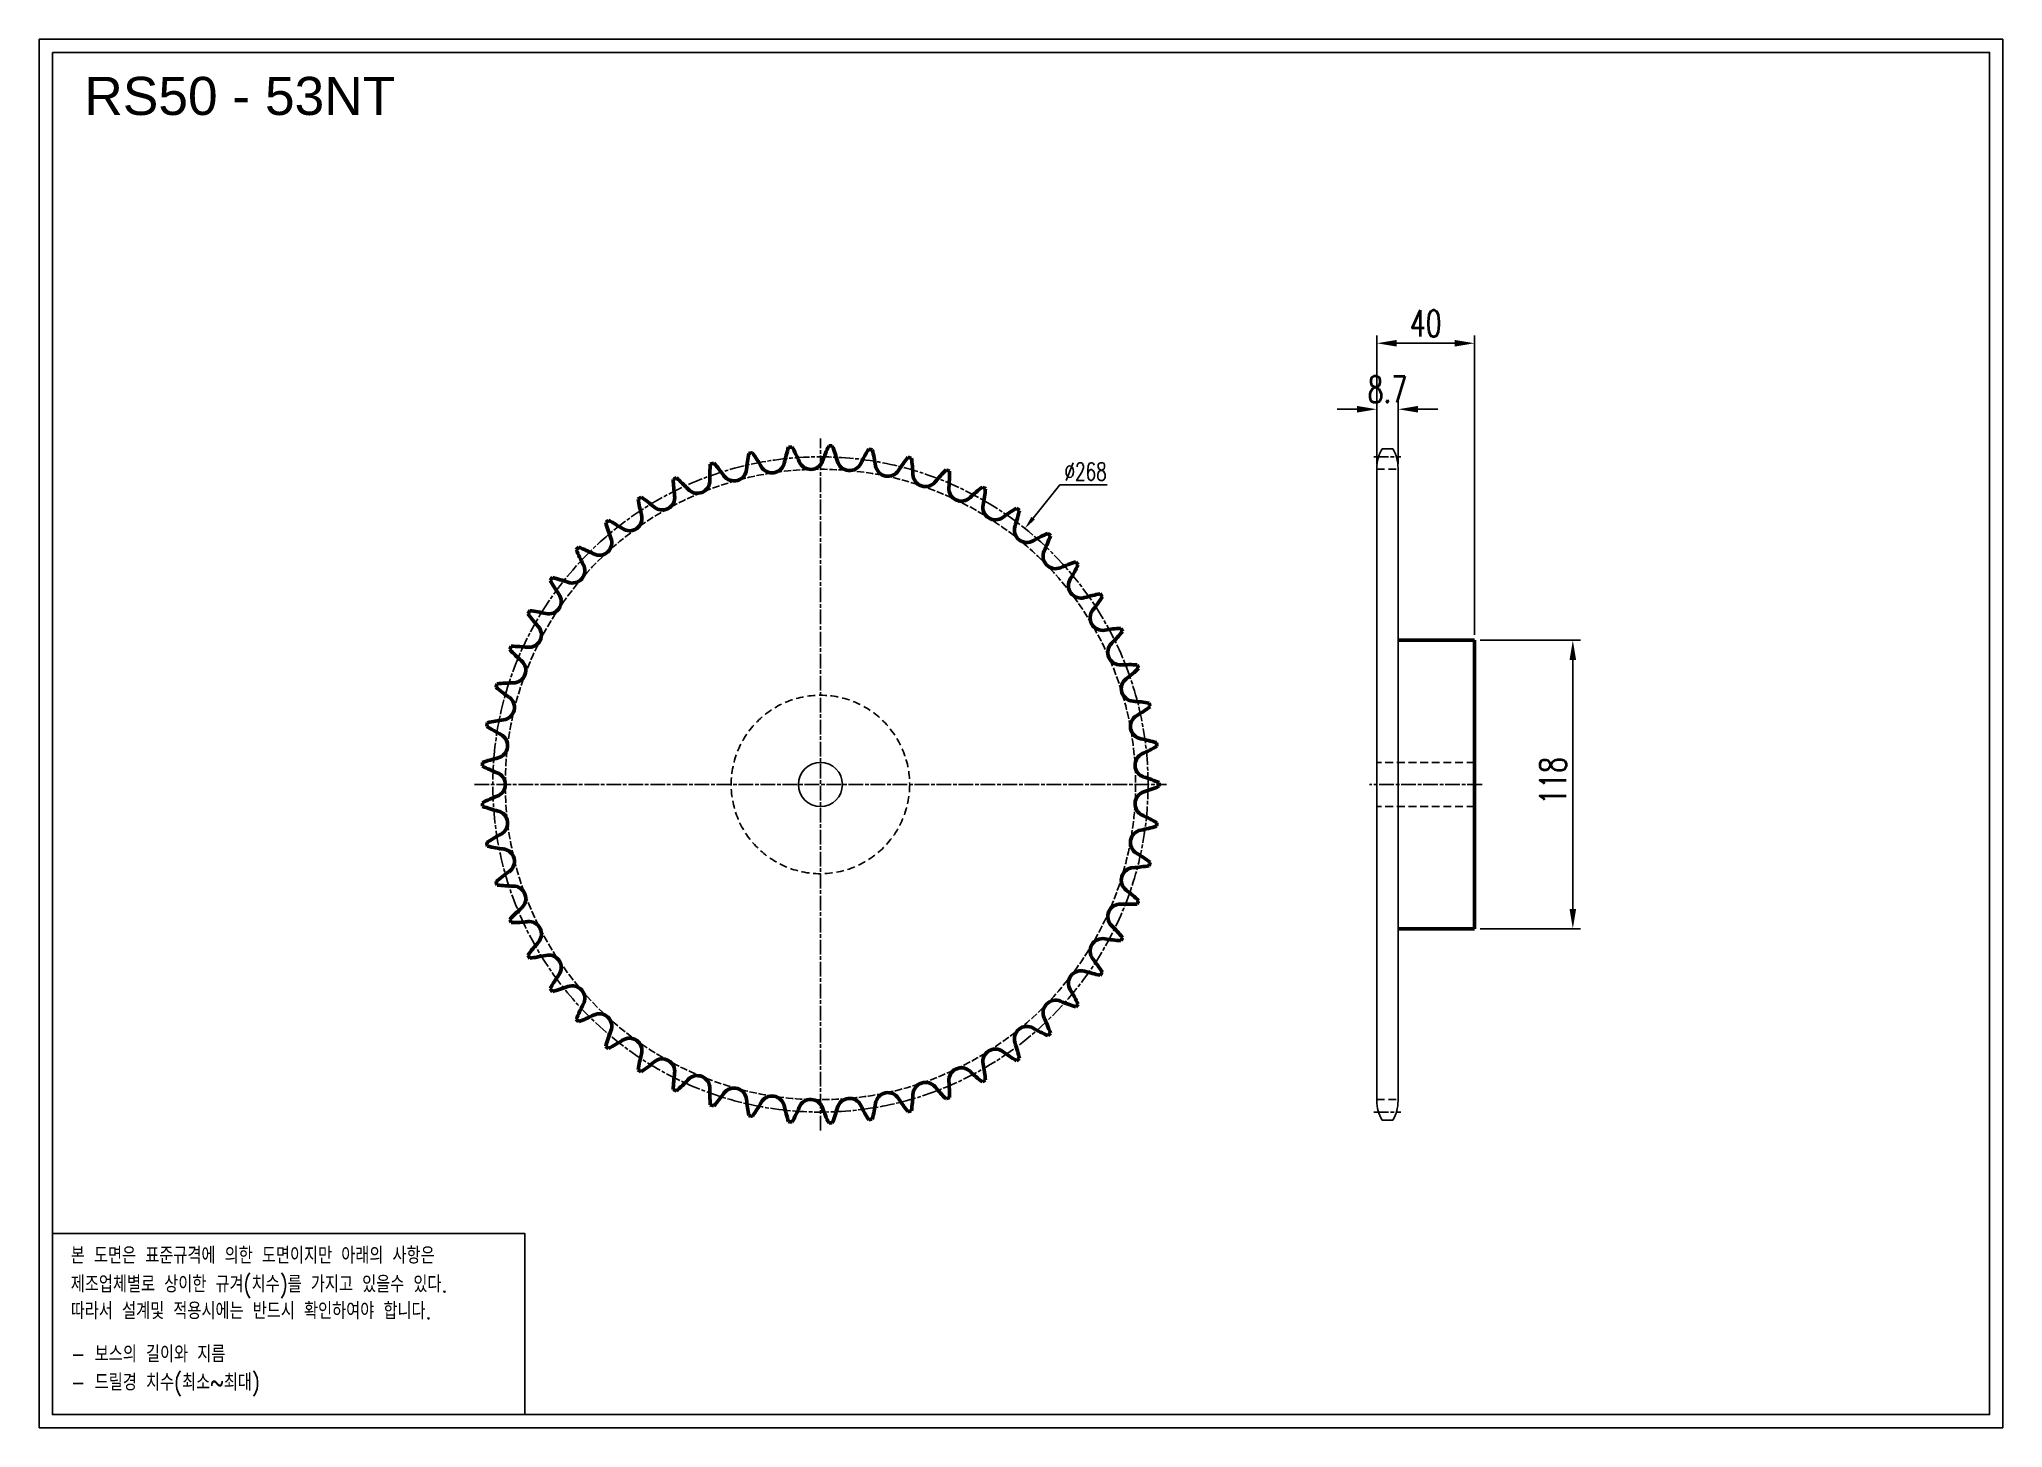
# Model space of a CAD drawing. Header units: millimetres. Extents: x 3190 to 3993, y 2321 to 2889.
import ezdxf

# ---------------------------------------------------------------- set-up
doc = ezdxf.new("R2010")
doc.units = ezdxf.units.MM
for name, pattern in [('AM_ISO02W050', [7.5, 6, -1.5]), ('AM_ISO02W050x2', [3.75, 3, -0.75]), ('AM_ISO08W050', [18, 12, -1.5, 3, -1.5]), ('AM_ISO08W050x2', [9, 6, -0.75, 1.5, -0.75]), ('HIDDEN', [9.525, 6.35, -3.175])]:
    doc.linetypes.add(name, pattern=pattern)
for name, color, linetype, lineweight in [('20', 7, 'Continuous', 50), ('21', 6, 'AM_ISO02W050', 25), ('22', 30, 'AM_ISO08W050', 25), ('23', 40, 'AM_ISO08W050', 25), ('VIS', 7, 'Continuous', 50)]:
    doc.layers.add(name, color=color, linetype=linetype, lineweight=lineweight)
doc.layers.add('HL', color=2, linetype='HIDDEN')
doc.layers.add('S-DIM', color=7, linetype='Continuous')
doc.styles.add('HAN', font='ROMANS.shx', dxfattribs={"width": 0.7, "bigfont": 'whgtxt.shx'})
doc.styles.add('HSG', font='SIMPLEX.shx', dxfattribs={"width": 0.7, "bigfont": 'HSG.shx'})
doc.styles.get("Standard").update_dxf_attribs({"font": 'arial.ttf'})
doc.dimstyles.new('APP16', dxfattribs={"dimscale": 3, "dimtxt": 2.4, "dimasz": 1.8, "dimexe": 0.7, "dimexo": 0.5, "dimgap": 0.6, "dimtad": 1, "dimtoh": 1, "dimdec": 1, "dimrnd": 0.01, "dimzin": 9, "dimdsep": 46, "dimtxsty": 'HSG', "dimcen": 0, "dimclrd": 1, "dimclre": 1, "dimclrt": 256, "dimazin": 2, "dimtp": 1, "dimtm": 1, "dimtfac": 0.5, "dimtdec": 1, "dimtofl": 0, "dimtmove": 0, "dimatfit": 3, "dimfxl": 0, "dimtvp": 1, "dimtolj": 2, "dimlwd": -1, "dimlwe": -1, "dimarcsym": 0})
doc.dimstyles.new('APP23', dxfattribs={"dimscale": 4.5, "dimtxt": 2.4, "dimasz": 1.8, "dimexe": 0.7, "dimexo": 0.5, "dimgap": 0.6, "dimtad": 1, "dimtoh": 1, "dimdec": 1, "dimrnd": 0.01, "dimzin": 9, "dimdsep": 46, "dimtxsty": 'HSG', "dimcen": 0, "dimclrd": 1, "dimclre": 1, "dimclrt": 256, "dimazin": 2, "dimtp": 1, "dimtm": 1, "dimtfac": 0.5, "dimtdec": 1, "dimtix": 1, "dimtofl": 0, "dimtmove": 0, "dimatfit": 3, "dimfxl": 0, "dimtvp": 1, "dimtolj": 2, "dimlwd": -1, "dimlwe": -1, "dimarcsym": 0})

# ---------------------------------------------------------------- blocks, each defined once
blk = doc.blocks.new('*D1')
at = {"layer": 'Defpoints', "color": 0, "transparency": 16777216}
for p in [(3593.2, 2688.65), (3425.97, 2479.27)]:
    blk.add_point(p, dxfattribs=at)
at = {"layer": 'S-DIM', "color": 1, "transparency": 16777216}
for p, q in [((3607.47, 2706.51), (3596.57, 2692.87)), ((3626.79, 2706.51), (3607.47, 2706.51))]:
    blk.add_line(p, q, dxfattribs=at)
blk.add_solid([(3595.87, 2693.43), (3597.28, 2692.31), (3593.2, 2688.65)], dxfattribs=at)
at = {"layer": 'S-DIM', "transparency": 16777216, "insert": (3618.03, 2711.91), "char_height": 7.2, "attachment_point": 5, "style": 'HSG'}
blk.add_mtext('\\A2;∅268', dxfattribs=at)
blk = doc.blocks.new('*D2')
at = {"layer": 'Defpoints', "color": 0, "transparency": 16777216}
for p in [(3745.84, 2737.41), (3737.14, 2712.86), (3745.84, 2712.86)]:
    blk.add_point(p, dxfattribs=at)
at = {"layer": 'S-DIM', "color": 1, "transparency": 16777216}
for p, q in [((3737.14, 2715.11), (3737.14, 2740.56)), ((3745.84, 2715.11), (3745.84, 2740.56)), ((3729.04, 2737.41), (3720.94, 2737.41)), ((3753.94, 2737.41), (3762.04, 2737.41))]:
    blk.add_line(p, q, dxfattribs=at)
for points in [[(3729.04, 2738.76), (3729.04, 2736.06), (3737.14, 2737.41)], [(3753.94, 2738.76), (3753.94, 2736.06), (3745.84, 2737.41)]]:
    blk.add_solid(points, dxfattribs=at)
at = {"layer": 'S-DIM', "transparency": 16777216, "insert": (3741.49, 2745.51), "char_height": 10.8, "attachment_point": 5, "style": 'HSG'}
blk.add_mtext('\\A2;8.7', dxfattribs=at)
blk = doc.blocks.new('*D3')
at = {"layer": 'Defpoints', "color": 0, "transparency": 16777216}
for p in [(3777.14, 2764.41), (3737.14, 2712.86), (3777.14, 2642.96)]:
    blk.add_point(p, dxfattribs=at)
at = {"layer": 'S-DIM', "color": 1, "transparency": 16777216}
for p, q in [((3737.14, 2715.11), (3737.14, 2767.56)), ((3745.24, 2764.41), (3769.04, 2764.41)), ((3777.14, 2645.21), (3777.14, 2767.56))]:
    blk.add_line(p, q, dxfattribs=at)
for points in [[(3745.24, 2765.76), (3745.24, 2763.06), (3737.14, 2764.41)], [(3769.04, 2765.76), (3769.04, 2763.06), (3777.14, 2764.41)]]:
    blk.add_solid(points, dxfattribs=at)
at = {"layer": 'S-DIM', "transparency": 16777216, "insert": (3757.14, 2772.51), "char_height": 10.8, "attachment_point": 5, "style": 'HSG'}
blk.add_mtext('\\A2;40', dxfattribs=at)
blk = doc.blocks.new('*D4')
at = {"layer": 'Defpoints', "color": 0, "transparency": 16777216}
for p in [(3777.14, 2642.96), (3777.14, 2524.96), (3817.32, 2524.96)]:
    blk.add_point(p, dxfattribs=at)
at = {"layer": 'S-DIM', "color": 1, "transparency": 16777216}
for p, q in [((3779.39, 2642.96), (3820.47, 2642.96)), ((3817.32, 2634.86), (3817.32, 2533.06)), ((3779.39, 2524.96), (3820.47, 2524.96))]:
    blk.add_line(p, q, dxfattribs=at)
for points in [[(3815.97, 2634.86), (3818.67, 2634.86), (3817.32, 2642.96)], [(3815.97, 2533.06), (3818.67, 2533.06), (3817.32, 2524.96)]]:
    blk.add_solid(points, dxfattribs=at)
at = {"layer": 'S-DIM', "transparency": 16777216, "insert": (3809.22, 2585.46), "char_height": 10.8, "attachment_point": 5, "rotation": 90, "style": 'HSG'}
blk.add_mtext('\\A2;118', dxfattribs=at)

msp = doc.modelspace()

# ---------------------------------------------------------------- linework, layer by layer
for p, q in [((3743.72, 2721.26), (3739.27, 2721.26)), ((3737.14, 2583.96), (3737.14, 2713.32)), ((3745.84, 2583.96), (3745.84, 2713.32)), ((3737.14, 2583.96), (3737.14, 2454.6)), ((3745.84, 2583.96), (3745.84, 2454.6)), ((3743.72, 2446.66), (3739.27, 2446.66))]:
    msp.add_line(p, q)
for points in [[(3190.07, 2888.72), (3993.16, 2888.72), (3993.16, 2320.88), (3190.07, 2320.88)], [(3195.48, 2883.32), (3987.75, 2883.32), (3987.75, 2326.29), (3195.48, 2326.29)]]:
    msp.add_lwpolyline(points, close=True)
at = {"color": 6}
msp.add_lwpolyline([(3195.48, 2400.31), (3388.68, 2400.31), (3388.68, 2326.29), (3195.48, 2326.29)], close=True, dxfattribs=at)
msp.add_circle((3509.58, 2583.96), 9)
for centre, start, end in [((3753.02, 2713.32), 150, 180), ((3729.97, 2713.32), 0, 30), ((3753.02, 2454.6), 180, 210), ((3729.97, 2454.6), 330, 0)]:
    msp.add_arc(centre, 15.87, start, end)
at = {"layer": '20'}
for centre, radius, start, end in [((3531.38, 2709.72), 67.06, 175.53132, 181.22642), ((3509.58, 2583.96), 138.51, 108.37546, 108.98303), ((3415.95, 2670.7), 67.06, 36.13208, 41.82718), ((3546.1, 2706.26), 67.06, 168.73886, 174.43396), ((3509.58, 2583.96), 138.51, 101.58301, 102.19058), ((3426.87, 2681.16), 67.06, 29.33962, 35.03472), ((3489.79, 2716.53), 5.13, 209.33962, 347.64151), ((3560.31, 2701.08), 67.06, 161.94641, 167.64151), ((3509.58, 2583.96), 138.51, 94.79055, 95.39812), ((3438.94, 2690.26), 67.06, 22.54717, 28.24227), ((3505.61, 2717.94), 5.13, 202.54717, 340.84906), ((3573.8, 2694.26), 67.06, 155.15396, 160.84906), ((3509.58, 2583.96), 138.51, 87.9981, 88.60567), ((3452.01, 2697.87), 67.06, 15.75472, 21.44982), ((3521.49, 2717.47), 5.13, 195.75472, 334.0566), ((3586.4, 2685.89), 67.06, 148.3615, 154.0566), ((3509.58, 2583.96), 138.51, 81.20565, 81.81322), ((3465.89, 2703.88), 67.06, 8.96226, 14.65736), ((3597.92, 2676.09), 67.06, 141.56905, 147.26415), ((3509.58, 2583.96), 138.51, 74.4132, 75.02077), ((3480.38, 2708.21), 67.06, 2.16981, 7.86491), ((3509.58, 2583.96), 138.51, 115.16791, 115.77548), ((3516.35, 2711.41), 67.06, 182.32377, 188.01887), ((3406.35, 2659.01), 67.06, 42.92453, 48.61963), ((3459.21, 2708.17), 5.13, 222.92453, 1.22642), ((3474.25, 2713.26), 5.13, 216.13208, 354.43396), ((3537.19, 2715.13), 5.13, 188.96226, 327.26415), ((3552.51, 2710.94), 5.13, 182.16981, 320.4717), ((3608.19, 2665), 67.06, 134.7766, 140.4717), ((3509.58, 2583.96), 138.51, 67.62074, 68.22831), ((3495.28, 2710.79), 67.06, 355.37736, 1.07246), ((3509.58, 2583.96), 138.51, 121.96037, 122.56794), ((3501.23, 2711.32), 67.06, 189.11622, 194.81132), ((3398.2, 2646.28), 67.06, 49.71698, 55.41208), ((3444.87, 2701.34), 5.13, 229.71698, 8.01887), ((3567.23, 2704.97), 5.13, 175.37736, 313.67925), ((3617.08, 2652.76), 67.06, 127.98415, 133.67925), ((3509.58, 2583.96), 138.51, 60.82829, 61.43586), ((3510.38, 2711.59), 67.06, 348.58491, 354.28001), ((3509.58, 2583.96), 138.51, 128.75282, 129.36039), ((3486.23, 2709.44), 67.06, 195.90867, 201.60377), ((3391.61, 2632.66), 67.06, 56.50943, 62.20453), ((3431.44, 2692.87), 5.13, 236.50943, 14.81132), ((3581.14, 2697.3), 5.13, 168.58491, 306.88679), ((3624.47, 2639.57), 67.06, 121.19169, 126.88679), ((3525.47, 2710.6), 67.06, 341.79245, 347.48755), ((3509.58, 2583.96), 138.51, 54.03584, 54.64341), ((3419.11, 2682.86), 5.13, 243.30189, 21.60377), ((3594.04, 2688.05), 5.13, 161.79245, 300.09434), ((3630.24, 2625.59), 67.06, 114.39924, 120.09434), ((3540.33, 2707.83), 67.06, 335, 340.6951), ((3509.58, 2583.96), 138.51, 47.24338, 47.85095), ((3509.58, 2583.96), 138.51, 135.54527, 136.15284), ((3471.55, 2705.79), 67.06, 202.70113, 208.39623), ((3386.68, 2618.37), 67.06, 63.30189, 68.99699), ((3605.76, 2677.33), 5.13, 155, 293.30189), ((3634.31, 2611.03), 67.06, 107.60679, 113.30189), ((3509.58, 2583.96), 138.51, 40.45093, 41.0585), ((3509.58, 2583.96), 138.51, 142.33772, 142.94529), ((3457.41, 2700.44), 67.06, 209.49358, 215.18868), ((3383.47, 2603.59), 67.06, 70.09434, 75.78944), ((3408.05, 2671.47), 5.13, 250.09434, 28.39623), ((3616.13, 2665.3), 5.13, 148.20755, 286.50943), ((3554.77, 2703.33), 67.06, 328.20755, 333.90265), ((3398.41, 2658.84), 5.13, 256.88679, 35.18868), ((3636.64, 2596.09), 67.06, 100.81433, 106.50943), ((3568.57, 2697.15), 67.06, 321.41509, 327.11019), ((3509.58, 2583.96), 138.51, 33.65848, 34.26605), ((3509.58, 2583.96), 138.51, 149.13018, 149.73775), ((3444, 2693.45), 67.06, 216.28603, 221.98113), ((3382.04, 2588.54), 67.06, 76.88679, 82.58189), ((3625, 2652.12), 5.13, 141.41509, 279.71698), ((3390.34, 2645.17), 5.13, 263.67925, 41.98113), ((3637.18, 2580.97), 67.06, 94.02188, 99.71698), ((3581.54, 2689.37), 67.06, 314.62264, 320.31774), ((3509.58, 2583.96), 138.51, 26.86603, 27.4736), ((3509.58, 2583.96), 138.51, 155.92263, 156.5302), ((3431.51, 2684.93), 67.06, 223.07848, 228.77358), ((3382.39, 2573.42), 67.06, 83.67925, 89.37435), ((3383.93, 2630.63), 5.13, 270.4717, 48.77358), ((3632.25, 2638), 5.13, 134.62264, 272.92453), ((3635.93, 2565.9), 67.06, 87.22943, 92.92453), ((3637.78, 2623.11), 5.13, 127.83019, 266.13208), ((3593.51, 2680.12), 67.06, 307.83019, 313.52529), ((3509.58, 2583.96), 138.51, 20.07357, 20.68114), ((3509.58, 2583.96), 138.51, 162.71508, 163.32265), ((3420.11, 2674.98), 67.06, 229.87094, 235.56604), ((3384.53, 2558.45), 67.06, 90.4717, 96.1668), ((3379.3, 2615.45), 5.13, 277.26415, 55.56604), ((3388.42, 2543.84), 67.06, 97.26415, 102.95925), ((3641.51, 2607.67), 5.13, 121.03774, 259.33962), ((3632.91, 2551.09), 67.06, 80.43698, 86.13208), ((3604.29, 2669.52), 67.06, 301.03774, 306.73284), ((3509.58, 2583.96), 138.51, 13.28112, 13.88869), ((3509.58, 2583.96), 138.51, 169.50754, 170.11511), ((3409.98, 2663.76), 67.06, 236.66339, 242.35849), ((3376.49, 2599.82), 5.13, 284.0566, 62.35849), ((3628.16, 2536.73), 67.06, 73.64452, 79.33962), ((3394.02, 2529.79), 67.06, 104.0566, 109.7517), ((3643.39, 2591.9), 5.13, 114.24528, 252.54717), ((3613.74, 2657.72), 67.06, 294.24528, 299.94038), ((3509.58, 2583.96), 138.51, 6.48867, 7.09624), ((3509.58, 2583.96), 138.51, 176.29999, 176.90756), ((3401.24, 2651.42), 67.06, 243.45584, 249.15094), ((3375.55, 2583.96), 5.13, 290.84906, 69.15094), ((3621.74, 2523.04), 67.06, 66.85207, 72.54717), ((3401.24, 2516.5), 67.06, 110.84906, 116.54416), ((3643.39, 2576.02), 5.13, 107.45283, 245.75472), ((3621.74, 2644.89), 67.06, 287.45283, 293.14793), ((3509.58, 2583.96), 138.51, 359.69621, 0.30379), ((3509.58, 2583.96), 138.51, 183.09244, 183.70001), ((3394.02, 2638.13), 67.06, 250.2483, 255.9434), ((3376.49, 2568.11), 5.13, 297.64151, 75.9434), ((3613.74, 2510.2), 67.06, 60.05962, 65.75472), ((3409.98, 2504.16), 67.06, 117.64151, 123.33661), ((3641.51, 2560.25), 5.13, 100.66038, 238.96226), ((3628.16, 2631.19), 67.06, 280.66038, 286.35548), ((3509.58, 2583.96), 138.51, 352.90376, 353.51133), ((3509.58, 2583.96), 138.51, 189.88489, 190.49246), ((3388.42, 2624.09), 67.06, 257.04075, 262.73585), ((3379.3, 2552.48), 5.13, 304.43396, 82.73585), ((3604.29, 2498.4), 67.06, 53.26716, 58.96226), ((3420.11, 2492.94), 67.06, 124.43396, 130.12906), ((3637.78, 2544.82), 5.13, 93.86792, 232.16981), ((3632.91, 2616.84), 67.06, 273.86792, 279.56302), ((3509.58, 2583.96), 138.51, 346.11131, 346.71888), ((3509.58, 2583.96), 138.51, 196.67735, 197.28492), ((3384.53, 2609.47), 67.06, 263.8332, 269.5283), ((3383.93, 2537.29), 5.13, 311.22642, 89.5283), ((3593.51, 2487.8), 67.06, 46.47471, 52.16981), ((3431.51, 2483), 67.06, 131.22642, 136.92152), ((3632.25, 2529.93), 5.13, 87.07547, 225.37736), ((3635.93, 2602.02), 67.06, 267.07547, 272.77057), ((3509.58, 2583.96), 138.51, 339.31886, 339.92643), ((3509.58, 2583.96), 138.51, 203.4698, 204.07737), ((3382.39, 2594.5), 67.06, 270.62565, 276.32075), ((3390.34, 2522.76), 5.13, 318.01887, 96.32075), ((3581.54, 2478.55), 67.06, 39.68226, 45.37736), ((3444, 2474.47), 67.06, 138.01887, 143.71397), ((3509.58, 2583.96), 138.51, 210.26225, 210.86982), ((3382.04, 2579.39), 67.06, 277.41811, 283.11321), ((3398.41, 2509.08), 5.13, 324.81132, 103.11321), ((3625, 2515.8), 5.13, 80.28302, 218.58491), ((3637.18, 2586.95), 67.06, 260.28302, 265.97812), ((3509.58, 2583.96), 138.51, 332.5264, 333.13397), ((3457.41, 2467.48), 67.06, 144.81132, 150.50642), ((3616.13, 2502.63), 5.13, 73.49057, 211.79245), ((3636.64, 2571.84), 67.06, 253.49057, 259.18567), ((3568.57, 2470.78), 67.06, 32.88981, 38.58491), ((3509.58, 2583.96), 138.51, 325.73395, 326.34152), ((3509.58, 2583.96), 138.51, 217.05471, 217.66228), ((3383.47, 2564.33), 67.06, 284.21056, 289.90566), ((3408.05, 2496.46), 5.13, 331.60377, 109.90566), ((3554.77, 2464.6), 67.06, 26.09735, 31.79245), ((3471.55, 2462.13), 67.06, 151.60377, 157.29887), ((3386.68, 2549.55), 67.06, 291.00301, 296.69811), ((3419.11, 2485.06), 5.13, 338.39623, 116.69811), ((3605.76, 2490.6), 5.13, 66.69811, 205), ((3634.31, 2556.9), 67.06, 246.69811, 252.39321), ((3509.58, 2583.96), 138.51, 318.9415, 319.54907), ((3509.58, 2583.96), 138.51, 223.84716, 224.45473), ((3486.23, 2458.49), 67.06, 158.39623, 164.09133), ((3594.04, 2479.88), 5.13, 59.90566, 198.20755), ((3630.24, 2542.33), 67.06, 239.90566, 245.60076), ((3540.33, 2460.09), 67.06, 19.3049, 25), ((3509.58, 2583.96), 138.51, 312.14905, 312.75662), ((3509.58, 2583.96), 138.51, 230.63961, 231.24718), ((3391.61, 2535.26), 67.06, 297.79547, 303.49057), ((3431.44, 2475.06), 5.13, 345.18868, 123.49057), ((3501.23, 2456.6), 67.06, 165.18868, 170.88378), ((3581.14, 2470.62), 5.13, 53.11321, 191.41509), ((3624.47, 2528.36), 67.06, 233.11321, 238.80831), ((3525.47, 2457.32), 67.06, 12.51245, 18.20755), ((3509.58, 2583.96), 138.51, 237.43206, 238.03963), ((3398.2, 2521.65), 67.06, 304.58792, 310.28302), ((3444.87, 2466.58), 5.13, 351.98113, 130.28302), ((3516.35, 2456.51), 67.06, 171.98113, 177.67623), ((3567.23, 2462.95), 5.13, 46.32075, 184.62264), ((3617.08, 2515.16), 67.06, 226.32075, 232.01585), ((3510.38, 2456.33), 67.06, 5.71999, 11.41509), ((3509.58, 2583.96), 138.51, 305.35659, 305.96416), ((3509.58, 2583.96), 138.51, 244.22452, 244.83209), ((3406.35, 2508.91), 67.06, 311.38037, 317.07547), ((3459.21, 2459.75), 5.13, 358.77358, 137.07547), ((3531.38, 2458.21), 67.06, 178.77358, 184.46868), ((3415.95, 2497.23), 67.06, 318.17282, 323.86792), ((3474.25, 2454.66), 5.13, 5.56604, 143.86792), ((3537.19, 2452.8), 5.13, 32.73585, 171.03774), ((3552.51, 2456.98), 5.13, 39.5283, 177.83019), ((3608.19, 2502.93), 67.06, 219.5283, 225.2234), ((3495.28, 2457.13), 67.06, 358.92754, 4.62264), ((3509.58, 2583.96), 138.51, 298.56414, 299.17171), ((3509.58, 2583.96), 138.51, 251.01697, 251.62454), ((3546.1, 2461.67), 67.06, 185.56604, 191.26114), ((3426.87, 2486.76), 67.06, 324.96528, 330.66038), ((3489.79, 2451.39), 5.13, 12.35849, 150.66038), ((3560.31, 2466.84), 67.06, 192.35849, 198.05359), ((3438.94, 2477.66), 67.06, 331.75773, 337.45283), ((3505.61, 2449.98), 5.13, 19.15094, 157.45283), ((3573.8, 2473.66), 67.06, 199.15094, 204.84604), ((3452.01, 2470.05), 67.06, 338.55018, 344.24528), ((3521.49, 2450.45), 5.13, 25.9434, 164.24528), ((3586.4, 2482.03), 67.06, 205.9434, 211.6385), ((3465.89, 2464.04), 67.06, 345.34264, 351.03774), ((3597.92, 2491.83), 67.06, 212.73585, 218.43095), ((3509.58, 2583.96), 138.51, 284.97923, 285.5868), ((3480.38, 2459.72), 67.06, 352.13509, 357.83019), ((3509.58, 2583.96), 138.51, 291.77169, 292.37926), ((3509.58, 2583.96), 138.51, 257.80942, 258.41699), ((3509.58, 2583.96), 138.51, 264.60188, 265.20945), ((3509.58, 2583.96), 138.51, 271.39433, 272.0019), ((3509.58, 2583.96), 138.51, 278.18678, 278.79435)]:
    msp.add_arc(centre, radius, start, end, dxfattribs=at)
at = {"layer": '21', "linetype": 'AM_ISO02W050x2'}
msp.add_circle((3509.58, 2583.96), 128.91, dxfattribs=at)
at = {"layer": '22', "linetype": 'AM_ISO08W050x2'}
for p, q in [((3735.96, 2717.95), (3747.02, 2717.95)), ((3780.17, 2583.96), (3734.11, 2583.96)), ((3735.96, 2449.97), (3747.02, 2449.97))]:
    msp.add_line(p, q, dxfattribs=at)
msp.add_circle((3509.58, 2583.96), 133.99, dxfattribs=at)
at = {"layer": '23', "linetype": 'AM_ISO08W050x2'}
for p, q in [((3509.58, 2442.45), (3509.58, 2725.48)), ((3368.07, 2583.96), (3651.1, 2583.96))]:
    msp.add_line(p, q, dxfattribs=at)
at = {"layer": 'HL', "ltscale": 0.5}
for p, q in [((3737.14, 2712.86), (3745.84, 2712.86)), ((3777.14, 2592.96), (3737.14, 2592.96)), ((3777.14, 2574.96), (3737.14, 2574.96)), ((3737.14, 2455.06), (3745.84, 2455.06))]:
    msp.add_line(p, q, dxfattribs=at)
msp.add_circle((3509.58, 2583.96), 36.5, dxfattribs=at)
at = {"layer": 'VIS'}
for p, q in [((3777.14, 2642.96), (3745.84, 2642.96)), ((3777.14, 2642.96), (3777.14, 2524.96)), ((3777.14, 2524.96), (3745.84, 2524.96))]:
    msp.add_line(p, q, dxfattribs=at)

# ---------------------------------------------------------------- texts
msp.add_text('RS50 - 53NT', height=15.6).set_placement((3208.51, 2857.76))
at = {"color": 6, "style": 'HAN', "width": 0.8}
for s, p in [('본 도면은 표준규격에 의한 도면이지만 아래의 사항은', (3202.95, 2387.97)), ('제조업체별로 상이한 규겨(치수)를 가지고 있을수 있다.', (3202.95, 2376.2)), ('따라서 설계및 적용시에는 반드시 확인하여야 합니다.', (3202.95, 2365.27)), ('- 보스의 길이와 지름', (3202.95, 2347.65)), ('- 드릴경 치수(최소~최대)', (3202.95, 2336.08))]:
    msp.add_text(s, height=6.7931, dxfattribs=at).set_placement(p)

# ---------------------------------------------------------------- dimensions: what is measured, and where the dimension line sits
at = {"layer": 'S-DIM'}
dim = msp.add_linear_dim(base=(3777.14, 2764.41), p1=(3737.14, 2712.86), p2=(3777.14, 2642.96), dimstyle='APP23', dxfattribs=at)
dim.commit()
dim.dimension.update_dxf_attribs({"geometry": '*D3', "text_midpoint": (3757.14, 2772.51)})
dim = msp.add_linear_dim(base=(3745.84, 2737.41), p1=(3737.14, 2712.86), p2=(3745.84, 2712.86), dimstyle='APP23', dxfattribs=at)
dim.commit()
dim.dimension.update_dxf_attribs({"geometry": '*D2', "text_midpoint": (3741.49, 2737.41), "dimtype": 128})
at = {"layer": 'S-DIM', "color": 3}
dim = msp.add_diameter_dim_2p(p1=(3425.97, 2479.27), p2=(3593.2, 2688.65), dimstyle='APP16', dxfattribs=at)
dim.commit()
dim.dimension.update_dxf_attribs({"geometry": '*D1', "text_midpoint": (3618.03, 2706.51), "dimtype": 131})
at = {"layer": 'S-DIM'}
dim = msp.add_linear_dim(base=(3817.32, 2524.96), p1=(3777.14, 2642.96), p2=(3777.14, 2524.96), angle=90, dimstyle='APP23', dxfattribs=at)
dim.commit()
dim.dimension.update_dxf_attribs({"geometry": '*D4', "text_midpoint": (3817.32, 2585.46), "dimtype": 128})

doc.saveas('drawing.dxf')
